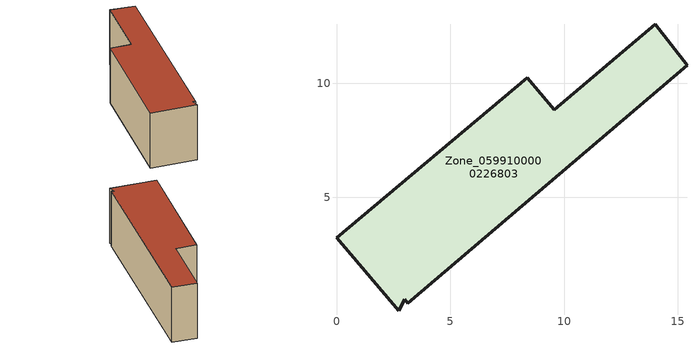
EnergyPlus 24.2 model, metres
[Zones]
Zone_0599100000226803
 floor ground (C_G): 3.13,0.33 3,0.52 2.73,0.01 0,3.23 8.37,10.26 9.57,8.84 14,12.6 15.4,10.8 z0
 wall outside (C_F): 15.4,10.8 14,12.6 9.57,8.84 8.37,10.26 0,3.23 2.73,0.01 3,0.52 3.13,0.33 15.4,10.8 z0:5.53
 roof outside (C_R): 2.73,0.01 3,0.52 3.13,0.33 15.4,10.8 14,12.6 9.57,8.84 8.37,10.26 0,3.23 z5.53
[BUILDING]
Pand.0599100000226803: North Axis=0; Terrain=City; Loads Convergence Tolerance Value=0.04; Temperature Convergence Tolerance Value=0.4; Solar Distribution=FullExterior; Maximum Number of Warmup Days=25; Minimum Number of Warmup Days=1
[Site:Location]
Rotterdam.The.Hague.AP_ZH_NLD Design_Conditions: Latitude=51.96; Longitude=4.45; Time Zone=1; Elevation=-4.5
[SITE:GROUNDTEMPERATURE:BUILDINGSURFACE]
18, 18, 18, 18, 18, 18, 18, 18, 18, 18, 18, 18
[MATERIAL] Thermal Absorptance=0.9; Solar Absorptance=0.7; Visible Absorptance=0.7
Name | Roughness | Thickness | Conductivity | Density | Specific Heat
G.TI.1946 | MediumSmooth | 0.15 | 1 | 540 | 1210
F.TI.1946 | Rough | 0.3 | 0.857143 | 1920 | 840
R.TI.1946 | MediumRough | 0.2 | 0.1 | 1500 | 1000
[CONSTRUCTION]
C_G: G.TI.1946
C_F: F.TI.1946
C_R: R.TI.1946
[ZONE]
Zone_0599100000226803: Type=1; Multiplier=1; Ceiling Height=Autocalculate; Volume=Autocalculate; Floor Area=autocalculate; Part of Total Floor Area=Yes
[ZONEINFILTRATION:DESIGNFLOWRATE]
Infil_Zone_0599100000226803: Zone or ZoneList or Space or SpaceList=Zone_0599100000226803; Schedule=AlwaysOn; Design Flow Rate Calculation Method=Flow/Area; Flow Rate per Floor Area=0.003; Constant Term Coefficient=1; Temperature Term Coefficient=0; Velocity Term Coefficient=0; Velocity Squared Term Coefficient=0
[HVACTEMPLATE:ZONE:IDEALLOADSAIRSYSTEM]
Zone_0599100000226803: Maximum Heating Supply Air Temperature=50; Minimum Cooling Supply Air Temperature=13; Maximum Heating Supply Air Humidity Ratio=0.0156; Minimum Cooling Supply Air Humidity Ratio=0.0077; Heating Limit=NoLimit; Cooling Limit=NoLimit; Dehumidification Control Type=ConstantSensibleHeatRatio; Cooling Sensible Heat Ratio=0.7; Dehumidification Setpoint=60; Humidification Control Type=None; Humidification Setpoint=30; Outdoor Air Method=None; Outdoor Air Flow Rate per Person=0.00944; Outdoor Air Flow Rate per Zone Floor Area=0; Outdoor Air Flow Rate per Zone=0; Demand Controlled Ventilation Type=None; Outdoor Air Economizer Type=NoEconomizer; Heat Recovery Type=None; Sensible Heat Recovery Effectiveness=0.7; Latent Heat Recovery Effectiveness=0.65
[ZONECONTROL:THERMOSTAT]
ThermostatControl_Zone_0599100000226803: Zone or ZoneList=Zone_0599100000226803; Control Type Schedule=DualSetpointControlType; Control 1=Thermostat_Zone_0599100000226803; Temperature Difference Between Cutout And Setpoint=0
[THERMOSTATSETPOINT:DUALSETPOINT]
Thermostat_Zone_0599100000226803: Heating Setpoint Temperature Schedule=HeatingSetpoint_Zone_0599100000226803; Cooling Setpoint Temperature Schedule=CoolingSetpoint_Zone_0599100000226803
[SCHEDULE:COMPACT]
HeatingSetpoint_Zone_0599100000226803: Through: 12/31, For: AllDays, Until: 24:00, 21
CoolingSetpoint_Zone_0599100000226803: Through: 12/31, For: AllDays, Until: 24:00, 24
DualSetpointControlType: Through: 12/31, For: AllDays, Until: 24:00, 4
AlwaysOn: Through: 12/31, For: AllDays, Until: 24:00, 1
